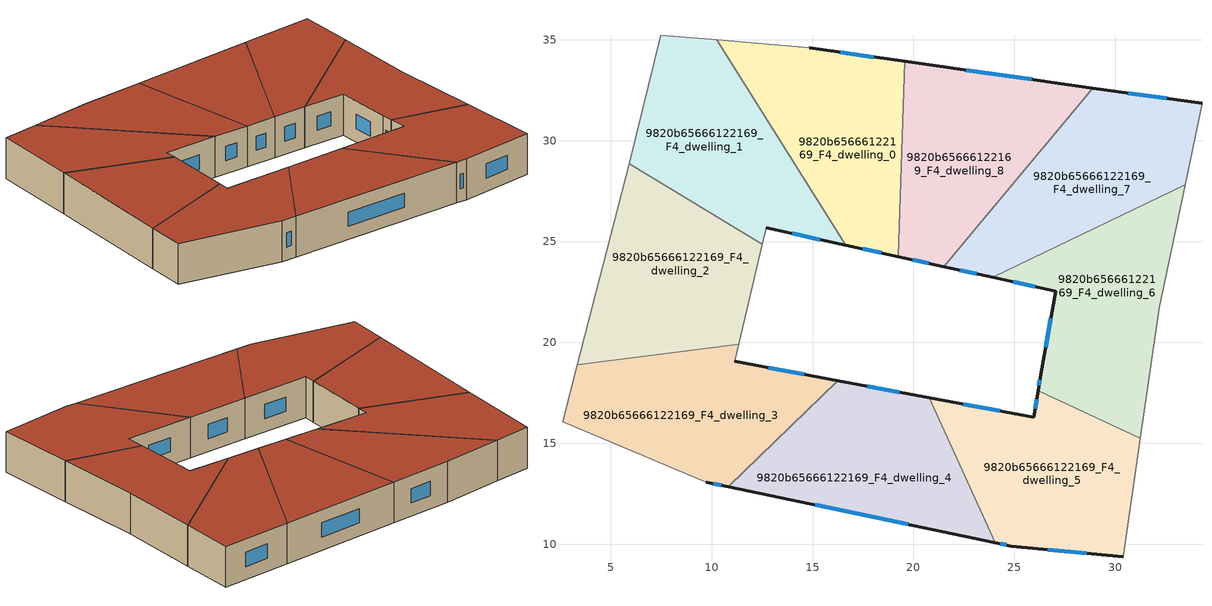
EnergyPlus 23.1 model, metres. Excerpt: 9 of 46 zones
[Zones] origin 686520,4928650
9820b65666122169_F4_dwelling_0
 floor to 9820b65666122169_F3_dwelling_0 (EU_floor_Construction): 19.57,33.93 19.23,24.25 16.65,24.82 10.25,34.99 14.83,34.6 z12
 wall outside (EU_wall_Construction): 16.65,24.82 19.23,24.25 / 19.57,33.93 14.83,34.6 z12:15
 wall to 9820b65666122169_F4_dwelling_8 (EU_wall_Construction): 19.23,24.25 19.57,33.93 z12:15
 wall to 9820b65666122169_F4_dwelling_1 (EU_wall_Construction): 10.25,34.99 16.65,24.82 z12:15
 wall adiabatic (EU_wall_Construction): 14.83,34.6 10.25,34.99 z12:15
 window (EU_Window_Construction): 17.49,24.63 18.39,24.44 / 18.03,34.14 16.37,34.38 z12.98:14.02
 roof outside (EU_roof_Construction): 19.23,24.25 19.57,33.93 14.83,34.6 10.25,34.99 16.65,24.82 z15
9820b65666122169_F4_dwelling_1
 floor to 9820b65666122169_F3_dwelling_1 (EU_floor_Construction): 10.25,34.99 16.65,24.82 12.69,25.69 12.5,24.88 5.9,28.85 7.47,35.24 z12
 wall outside (EU_wall_Construction): 12.69,25.69 16.65,24.82 z12:15
 wall adiabatic (EU_wall_Construction): 12.5,24.88 12.69,25.69 / 10.25,34.99 7.47,35.24 5.9,28.85 z12:15
 wall to 9820b65666122169_F4_dwelling_2 (EU_wall_Construction): 5.9,28.85 12.5,24.88 z12:15
 window (EU_Window_Construction): 13.98,25.4 15.36,25.1 z12.98:14.02
 roof outside (EU_roof_Construction): 16.65,24.82 10.25,34.99 7.47,35.24 5.9,28.85 12.5,24.88 12.69,25.69 z15
9820b65666122169_F4_dwelling_2
 floor to 9820b65666122169_F3_dwelling_2 (EU_floor_Construction): 12.5,24.88 11.33,19.91 3.33,18.9 5.9,28.85 z12
 wall adiabatic (EU_wall_Construction): 11.33,19.91 12.5,24.88 / 5.9,28.85 3.33,18.9 z12:15
 wall to 9820b65666122169_F4_dwelling_3 (EU_wall_Construction): 3.33,18.9 11.33,19.91 z12:15
 roof outside (EU_roof_Construction): 11.33,19.91 12.5,24.88 5.9,28.85 3.33,18.9 z15
9820b65666122169_F4_dwelling_3
 floor to 9820b65666122169_F3_dwelling_3 (EU_floor_Construction): 16.24,18.11 10.83,12.85 9.72,13.08 2.6,16.08 3.33,18.9 11.33,19.91 11.13,19.07 z12
 wall outside (EU_wall_Construction): 16.24,18.11 11.13,19.07 / 9.72,13.08 10.83,12.85 z12:15
 wall adiabatic (EU_wall_Construction): 3.33,18.9 2.6,16.08 9.72,13.08 / 11.13,19.07 11.33,19.91 z12:15
 wall to 9820b65666122169_F4_dwelling_4 (EU_wall_Construction): 10.83,12.85 16.24,18.11 z12:15
 window (EU_Window_Construction): 14.58,18.42 12.8,18.75 / 10.08,13 10.47,12.92 z12.98:14.02
 roof outside (EU_roof_Construction): 16.24,18.11 11.13,19.07 11.33,19.91 3.33,18.9 2.6,16.08 9.72,13.08 10.83,12.85 z15
9820b65666122169_F4_dwelling_4
 floor to 9820b65666122169_F3_dwelling_4 (EU_floor_Construction): 20.78,17.26 24.05,10.07 10.83,12.85 16.24,18.11 z12
 wall outside (EU_wall_Construction): 20.78,17.26 16.24,18.11 / 10.83,12.85 24.05,10.07 z12:15
 wall to 9820b65666122169_F4_dwelling_5 (EU_wall_Construction): 24.05,10.07 20.78,17.26 z12:15
 window (EU_Window_Construction): 19.3,17.53 17.72,17.83 / 15.13,11.94 19.75,10.97 z12.98:14.02
 roof outside (EU_roof_Construction): 24.05,10.07 20.78,17.26 16.24,18.11 10.83,12.85 z15
9820b65666122169_F4_dwelling_5
 floor to 9820b65666122169_F3_dwelling_5 (EU_floor_Construction): 31.24,15.24 30.39,9.37 24.85,9.91 24.05,10.07 20.78,17.26 25.95,16.29 26.18,17.61 z12
 wall outside (EU_wall_Construction): 24.05,10.07 24.85,9.91 30.39,9.37 / 26.18,17.61 25.95,16.29 20.78,17.26 z12:15
 wall to 9820b65666122169_F4_dwelling_6 (EU_wall_Construction): 31.24,15.24 26.18,17.61 z12:15
 wall adiabatic (EU_wall_Construction): 30.39,9.37 31.24,15.24 z12:15
 window (EU_Window_Construction): 24.31,10.02 24.59,9.96 / 24.27,16.6 22.46,16.94 / 26.1,17.18 26.03,16.71 / 26.65,9.73 28.59,9.54 z12.98:14.02
 roof outside (EU_roof_Construction): 30.39,9.37 31.24,15.24 26.18,17.61 25.95,16.29 20.78,17.26 24.05,10.07 24.85,9.91 z15
9820b65666122169_F4_dwelling_6
 floor to 9820b65666122169_F3_dwelling_6 (EU_floor_Construction): 33.46,27.83 32.18,21.72 31.24,15.24 26.18,17.61 26.31,18.41 27.05,22.54 23.93,23.22 z12
 wall outside (EU_wall_Construction): 23.93,23.22 27.05,22.54 26.31,18.41 26.18,17.61 z12:15
 wall to 9820b65666122169_F4_dwelling_7 (EU_wall_Construction): 33.46,27.83 23.93,23.22 z12:15
 wall adiabatic (EU_wall_Construction): 31.24,15.24 32.18,21.72 33.46,27.83 z12:15
 window (EU_Window_Construction): 26.27,18.15 26.22,17.87 / 26.81,21.19 26.55,19.75 / 24.94,23 26.04,22.76 z12.98:14.02
 roof outside (EU_roof_Construction): 31.24,15.24 32.18,21.72 33.46,27.83 23.93,23.22 27.05,22.54 26.31,18.41 26.18,17.61 z15
9820b65666122169_F4_dwelling_7
 floor to 9820b65666122169_F3_dwelling_7 (EU_floor_Construction): 34.3,31.85 33.46,27.83 23.93,23.22 21.5,23.75 28.9,32.61 z12
 wall outside (EU_wall_Construction): 21.5,23.75 23.93,23.22 / 34.3,31.85 28.9,32.61 z12:15
 wall to 9820b65666122169_F4_dwelling_8 (EU_wall_Construction): 28.9,32.61 21.5,23.75 z12:15
 wall adiabatic (EU_wall_Construction): 33.46,27.83 34.3,31.85 z12:15
 window (EU_Window_Construction): 22.29,23.58 23.14,23.4 / 32.54,32.09 30.66,32.36 z12.98:14.02
 roof outside (EU_roof_Construction): 33.46,27.83 34.3,31.85 28.9,32.61 21.5,23.75 23.93,23.22 z15
9820b65666122169_F4_dwelling_8
 floor to 9820b65666122169_F3_dwelling_8 (EU_floor_Construction): 28.9,32.61 21.5,23.75 19.23,24.25 19.57,33.93 z12
 wall outside (EU_wall_Construction): 19.23,24.25 21.5,23.75 / 28.9,32.61 19.57,33.93 z12:15
 window (EU_Window_Construction): 19.97,24.09 20.76,23.92 / 25.86,33.04 22.61,33.5 z12.98:14.02
 roof outside (EU_roof_Construction): 21.5,23.75 28.9,32.61 19.57,33.93 19.23,24.25 z15
[Building]
EU S2 Campaign: North Axis=0; Terrain=City; Solar Distribution=FullExterior
[Site:Location]
Bologna: Latitude=44.5; Longitude=11.25; Time Zone=1; Elevation=37
[SizingPeriod:WeatherFileDays]
AnnualSizingPeriod: Begin Month=1; Begin Day of Month=1; End Month=12; End Day of Month=31; Day of Week for Start Day=Monday; Use Weather File Daylight Saving Period=No; Use Weather File Rain and Snow Indicators=No
[MATERIAL]
EU_InternalMass_Material: Roughness=MediumRough; Thickness=0.1; Conductivity=1; Density=1800; Specific Heat=900; Thermal Absorptance=0.9; Solar Absorptance=0.7; Visible Absorptance=0.7
[MATERIAL:NOMASS] Roughness=MediumRough; Thermal Absorptance=0.9; Solar Absorptance=0.7; Visible Absorptance=0.7
Name | Thermal Resistance
EU_wall_NoMass | 0.905828
EU_roof_NoMass | 0.37593
EU_floor_NoMass | 0.67114
[WINDOWMATERIAL:SIMPLEGLAZINGSYSTEM]
EU_Window_SimpleGlazing: UFactor=4.52486; Solar Heat Gain Coefficient=0.85; Visible Transmittance=0.85
[CONSTRUCTION]
EU_wall_Construction: EU_wall_NoMass
EU_roof_Construction: EU_roof_NoMass
EU_floor_Construction: EU_floor_NoMass
EU_Window_Construction: EU_Window_SimpleGlazing
EU_InternalMass_Construction: EU_InternalMass_Material
[ZONE] Type=1; Multiplier=1; Ceiling Height=autocalculate; Floor Area=autocalculate; Part of Total Floor Area=Yes
Name | Volume
9820b65666122169_F4_dwelling_0 | 171.598
9820b65666122169_F4_dwelling_1 | 171.623
9820b65666122169_F4_dwelling_2 | 171.595
9820b65666122169_F4_dwelling_3 | 171.621
9820b65666122169_F4_dwelling_4 | 171.599
9820b65666122169_F4_dwelling_5 | 171.614
9820b65666122169_F4_dwelling_6 | 171.615
9820b65666122169_F4_dwelling_7 | 171.602
9820b65666122169_F4_dwelling_8 | 171.609
[INTERNALMASS] Construction=EU_InternalMass_Construction
Name | Zone or ZoneList | Surface Area
9820b65666122169_F4_dwelling_0_EU_InternalMass | 9820b65666122169_F4_dwelling_0 | 57.1995
9820b65666122169_F4_dwelling_1_EU_InternalMass | 9820b65666122169_F4_dwelling_1 | 57.2081
9820b65666122169_F4_dwelling_2_EU_InternalMass | 9820b65666122169_F4_dwelling_2 | 57.1983
9820b65666122169_F4_dwelling_3_EU_InternalMass | 9820b65666122169_F4_dwelling_3 | 57.2068
9820b65666122169_F4_dwelling_4_EU_InternalMass | 9820b65666122169_F4_dwelling_4 | 57.1999
9820b65666122169_F4_dwelling_5_EU_InternalMass | 9820b65666122169_F4_dwelling_5 | 57.2049
9820b65666122169_F4_dwelling_6_EU_InternalMass | 9820b65666122169_F4_dwelling_6 | 57.2048
9820b65666122169_F4_dwelling_7_EU_InternalMass | 9820b65666122169_F4_dwelling_7 | 57.2003
9820b65666122169_F4_dwelling_8_EU_InternalMass | 9820b65666122169_F4_dwelling_8 | 57.2032
[OTHEREQUIPMENT] Fuel Type=Electricity; Design Level Calculation Method=Watts/Area; Power per Zone Floor Area=1; Fraction Latent=0; Fraction Radiant=0; Fraction Lost=0; Carbon Dioxide Generation Rate=0; EndUse Subcategory=EU_Step8_InternalGains
Name | Zone or ZoneList or Space or SpaceList | Schedule
EU_Step8_InternalGain_9820b65666122169_F4_dwelling_0_f000 | 9820b65666122169_F4_dwelling_0 | EU_Step8_GainSchedule_9820b65666122169_F4_dwelling_0_f000
EU_Step8_InternalGain_9820b65666122169_F4_dwelling_1_f000 | 9820b65666122169_F4_dwelling_1 | EU_Step8_GainSchedule_9820b65666122169_F4_dwelling_1_f000
EU_Step8_InternalGain_9820b65666122169_F4_dwelling_2_f000 | 9820b65666122169_F4_dwelling_2 | EU_Step8_GainSchedule_9820b65666122169_F4_dwelling_2_f000
EU_Step8_InternalGain_9820b65666122169_F4_dwelling_3_f000 | 9820b65666122169_F4_dwelling_3 | EU_Step8_GainSchedule_9820b65666122169_F4_dwelling_3_f000
EU_Step8_InternalGain_9820b65666122169_F4_dwelling_4_f000 | 9820b65666122169_F4_dwelling_4 | EU_Step8_GainSchedule_9820b65666122169_F4_dwelling_4_f000
EU_Step8_InternalGain_9820b65666122169_F4_dwelling_5_f000 | 9820b65666122169_F4_dwelling_5 | EU_Step8_GainSchedule_9820b65666122169_F4_dwelling_5_f000
EU_Step8_InternalGain_9820b65666122169_F4_dwelling_6_f000 | 9820b65666122169_F4_dwelling_6 | EU_Step8_GainSchedule_9820b65666122169_F4_dwelling_6_f000
EU_Step8_InternalGain_9820b65666122169_F4_dwelling_7_f000 | 9820b65666122169_F4_dwelling_7 | EU_Step8_GainSchedule_9820b65666122169_F4_dwelling_7_f000
EU_Step8_InternalGain_9820b65666122169_F4_dwelling_8_f000 | 9820b65666122169_F4_dwelling_8 | EU_Step8_GainSchedule_9820b65666122169_F4_dwelling_8_f000
[ZONEVENTILATION:DESIGNFLOWRATE] Schedule=EU_AlwaysOn; Design Flow Rate Calculation Method=AirChanges/Hour; Air Changes per Hour=0.73129; Ventilation Type=Natural; Fan Pressure Rise=0; Fan Total Efficiency=1; Constant Term Coefficient=1; Temperature Term Coefficient=0; Velocity Term Coefficient=0; Velocity Squared Term Coefficient=0; Minimum Indoor Temperature=-100; Maximum Indoor Temperature=100; Delta Temperature=-100; Minimum Outdoor Temperature=-100; Maximum Outdoor Temperature=100; Maximum Wind Speed=40
Name | Zone or ZoneList or Space or SpaceList
EU_ConstantAir_9820b65666122169_F4_dwelling_0 | 9820b65666122169_F4_dwelling_0
EU_ConstantAir_9820b65666122169_F4_dwelling_1 | 9820b65666122169_F4_dwelling_1
EU_ConstantAir_9820b65666122169_F4_dwelling_2 | 9820b65666122169_F4_dwelling_2
EU_ConstantAir_9820b65666122169_F4_dwelling_3 | 9820b65666122169_F4_dwelling_3
EU_ConstantAir_9820b65666122169_F4_dwelling_4 | 9820b65666122169_F4_dwelling_4
EU_ConstantAir_9820b65666122169_F4_dwelling_5 | 9820b65666122169_F4_dwelling_5
EU_ConstantAir_9820b65666122169_F4_dwelling_6 | 9820b65666122169_F4_dwelling_6
EU_ConstantAir_9820b65666122169_F4_dwelling_7 | 9820b65666122169_F4_dwelling_7
EU_ConstantAir_9820b65666122169_F4_dwelling_8 | 9820b65666122169_F4_dwelling_8
[HVACTEMPLATE:THERMOSTAT] Constant Heating Setpoint=20; Constant Cooling Setpoint=50
EU_HeatOnly_9820b65666122169_F0_dwelling_0; EU_HeatOnly_9820b65666122169_F0_dwelling_1; EU_HeatOnly_9820b65666122169_F0_dwelling_2; EU_HeatOnly_9820b65666122169_F0_dwelling_3; EU_HeatOnly_9820b65666122169_F0_dwelling_4; EU_HeatOnly_9820b65666122169_F0_dwelling_5; EU_HeatOnly_9820b65666122169_F0_dwelling_6; EU_HeatOnly_9820b65666122169_F0_dwelling_7; EU_HeatOnly_9820b65666122169_F0_dwelling_8; EU_HeatOnly_9820b65666122169_F0_dwelling_9; EU_HeatOnly_9820b65666122169_F1_dwelling_0; EU_HeatOnly_9820b65666122169_F1_dwelling_1; EU_HeatOnly_9820b65666122169_F1_dwelling_2; EU_HeatOnly_9820b65666122169_F1_dwelling_3; EU_HeatOnly_9820b65666122169_F1_dwelling_4; EU_HeatOnly_9820b65666122169_F1_dwelling_5; EU_HeatOnly_9820b65666122169_F1_dwelling_6; EU_HeatOnly_9820b65666122169_F1_dwelling_7; EU_HeatOnly_9820b65666122169_F1_dwelling_8; EU_HeatOnly_9820b65666122169_F2_dwelling_0; EU_HeatOnly_9820b65666122169_F2_dwelling_1; EU_HeatOnly_9820b65666122169_F2_dwelling_2; EU_HeatOnly_9820b65666122169_F2_dwelling_3; EU_HeatOnly_9820b65666122169_F2_dwelling_4; EU_HeatOnly_9820b65666122169_F2_dwelling_5; EU_HeatOnly_9820b65666122169_F2_dwelling_6; EU_HeatOnly_9820b65666122169_F2_dwelling_7; EU_HeatOnly_9820b65666122169_F2_dwelling_8; EU_HeatOnly_9820b65666122169_F3_dwelling_0; EU_HeatOnly_9820b65666122169_F3_dwelling_1; EU_HeatOnly_9820b65666122169_F3_dwelling_2; EU_HeatOnly_9820b65666122169_F3_dwelling_3; EU_HeatOnly_9820b65666122169_F3_dwelling_4; EU_HeatOnly_9820b65666122169_F3_dwelling_5; EU_HeatOnly_9820b65666122169_F3_dwelling_6; EU_HeatOnly_9820b65666122169_F3_dwelling_7; EU_HeatOnly_9820b65666122169_F3_dwelling_8; EU_HeatOnly_9820b65666122169_F4_dwelling_0; EU_HeatOnly_9820b65666122169_F4_dwelling_1; EU_HeatOnly_9820b65666122169_F4_dwelling_2; EU_HeatOnly_9820b65666122169_F4_dwelling_3; EU_HeatOnly_9820b65666122169_F4_dwelling_4; EU_HeatOnly_9820b65666122169_F4_dwelling_5; EU_HeatOnly_9820b65666122169_F4_dwelling_6; EU_HeatOnly_9820b65666122169_F4_dwelling_7; EU_HeatOnly_9820b65666122169_F4_dwelling_8
[HVACTEMPLATE:ZONE:IDEALLOADSAIRSYSTEM] System Availability Schedule=EU_AlwaysOn; Maximum Heating Supply Air Temperature=50; Minimum Cooling Supply Air Temperature=13; Maximum Heating Supply Air Humidity Ratio=0.0156; Minimum Cooling Supply Air Humidity Ratio=0.0077; Heating Limit=NoLimit; Cooling Limit=NoLimit; Heating Availability Schedule=EU_AlwaysOn; Cooling Availability Schedule=EU_CoolingOff; Dehumidification Control Type=ConstantSensibleHeatRatio; Cooling Sensible Heat Ratio=0.7; Dehumidification Setpoint=60; Humidification Control Type=None; Humidification Setpoint=30; Outdoor Air Method=None; Outdoor Air Flow Rate per Person=0.00944; Outdoor Air Flow Rate per Zone Floor Area=0; Outdoor Air Flow Rate per Zone=0; Demand Controlled Ventilation Type=None; Outdoor Air Economizer Type=NoEconomizer; Heat Recovery Type=None; Sensible Heat Recovery Effectiveness=0.7; Latent Heat Recovery Effectiveness=0.65
Name | Template Thermostat
9820b65666122169_F4_dwelling_0 | EU_HeatOnly_9820b65666122169_F4_dwelling_0
9820b65666122169_F4_dwelling_1 | EU_HeatOnly_9820b65666122169_F4_dwelling_1
9820b65666122169_F4_dwelling_2 | EU_HeatOnly_9820b65666122169_F4_dwelling_2
9820b65666122169_F4_dwelling_3 | EU_HeatOnly_9820b65666122169_F4_dwelling_3
9820b65666122169_F4_dwelling_4 | EU_HeatOnly_9820b65666122169_F4_dwelling_4
9820b65666122169_F4_dwelling_5 | EU_HeatOnly_9820b65666122169_F4_dwelling_5
9820b65666122169_F4_dwelling_6 | EU_HeatOnly_9820b65666122169_F4_dwelling_6
9820b65666122169_F4_dwelling_7 | EU_HeatOnly_9820b65666122169_F4_dwelling_7
9820b65666122169_F4_dwelling_8 | EU_HeatOnly_9820b65666122169_F4_dwelling_8
[SIZING:ZONE] Zone Cooling Design Supply Air Temperature Input Method=SupplyAirTemperature; Zone Cooling Design Supply Air Temperature=13; Zone Heating Design Supply Air Temperature Input Method=SupplyAirTemperature; Zone Heating Design Supply Air Temperature=50; Zone Cooling Design Supply Air Humidity Ratio=0.008; Zone Heating Design Supply Air Humidity Ratio=0.008; Cooling Design Air Flow Method=DesignDay; Cooling Design Air Flow Rate=0; Cooling Minimum Air Flow per Zone Floor Area=0.000762; Cooling Minimum Air Flow=0; Cooling Minimum Air Flow Fraction=0.2; Heating Design Air Flow Method=DesignDay; Heating Design Air Flow Rate=0; Heating Maximum Air Flow per Zone Floor Area=0.002032; Heating Maximum Air Flow=0.141576; Heating Maximum Air Flow Fraction=0.3; Account for Dedicated Outdoor Air System=No; Dedicated Outdoor Air System Control Strategy=NeutralSupplyAir; Dedicated Outdoor Air Low Setpoint Temperature for Design=autosize; Dedicated Outdoor Air High Setpoint Temperature for Design=autosize; Zone Load Sizing Method=Sensible Load Only No Latent Load; Zone Latent Cooling Design Supply Air Humidity Ratio Input Method=HumidityRatioDifference; Zone Cooling Design Supply Air Humidity Ratio Difference=0.005; Zone Latent Heating Design Supply Air Humidity Ratio Input Method=HumidityRatioDifference; Zone Humidification Design Supply Air Humidity Ratio Difference=0.005
9820b65666122169_F4_dwelling_0; 9820b65666122169_F4_dwelling_1; 9820b65666122169_F4_dwelling_2; 9820b65666122169_F4_dwelling_3; 9820b65666122169_F4_dwelling_4; 9820b65666122169_F4_dwelling_5; 9820b65666122169_F4_dwelling_6; 9820b65666122169_F4_dwelling_7; 9820b65666122169_F4_dwelling_8
[SCHEDULE:CONSTANT]
Name | Hourly Value
EU_AlwaysOn | 1
EU_CoolingOff | 0
[SCHEDULE:FILE] Column Number=1; Rows to Skip at Top=0; Number of Hours of Data=8760; Column Separator=Comma; Interpolate to Timestep=No; Minutes per Item=60; Adjust Schedule for Daylight Savings=Yes
Name | File
EU_Step8_GainSchedule_9820b65666122169_F4_dwelling_0_f000 | ../../schedules/9820b65666122169/9820b65666122169_F4_dwelling_0_f000_gain.csv
EU_Step8_GainSchedule_9820b65666122169_F4_dwelling_1_f000 | ../../schedules/9820b65666122169/9820b65666122169_F4_dwelling_1_f000_gain.csv
EU_Step8_GainSchedule_9820b65666122169_F4_dwelling_2_f000 | ../../schedules/9820b65666122169/9820b65666122169_F4_dwelling_2_f000_gain.csv
EU_Step8_GainSchedule_9820b65666122169_F4_dwelling_3_f000 | ../../schedules/9820b65666122169/9820b65666122169_F4_dwelling_3_f000_gain.csv
EU_Step8_GainSchedule_9820b65666122169_F4_dwelling_4_f000 | ../../schedules/9820b65666122169/9820b65666122169_F4_dwelling_4_f000_gain.csv
EU_Step8_GainSchedule_9820b65666122169_F4_dwelling_5_f000 | ../../schedules/9820b65666122169/9820b65666122169_F4_dwelling_5_f000_gain.csv
EU_Step8_GainSchedule_9820b65666122169_F4_dwelling_6_f000 | ../../schedules/9820b65666122169/9820b65666122169_F4_dwelling_6_f000_gain.csv
EU_Step8_GainSchedule_9820b65666122169_F4_dwelling_7_f000 | ../../schedules/9820b65666122169/9820b65666122169_F4_dwelling_7_f000_gain.csv
EU_Step8_GainSchedule_9820b65666122169_F4_dwelling_8_f000 | ../../schedules/9820b65666122169/9820b65666122169_F4_dwelling_8_f000_gain.csv
